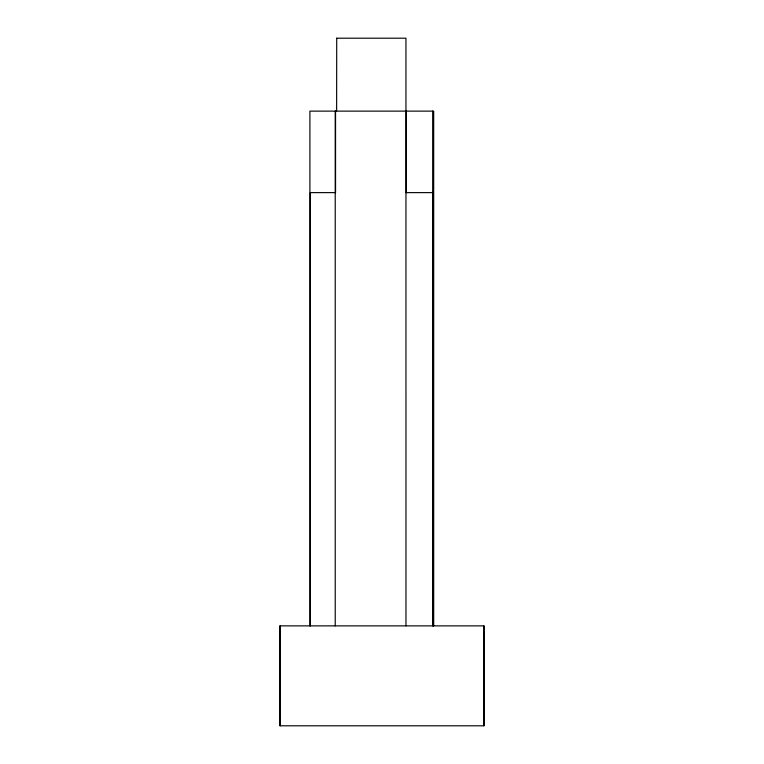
<?xml version="1.0" encoding="UTF-8"?>
<svg xmlns="http://www.w3.org/2000/svg" width="764" height="764" viewBox="0 0 764 764"><rect width="100%" height="100%" fill="white"/><g stroke="black" fill="none" stroke-linecap="round" stroke-linejoin="round"><path stroke-width="1.15" d="M336.628 38.2L405.951 38.2L405.971 625.869M405.971 192.623L432.882 192.623M280.016 625.869L483.984 625.869L483.984 725.8L280.016 725.8L280.016 625.869L280.101 725.8M483.86 625.869L483.86 725.8M433.685 625.869L433.685 111.124L309.907 111.124L309.907 625.869M433.035 625.869L433.035 191.764L432.882 625.869M432.682 111.124L432.682 192.623M406.286 111.124L406.286 192.623M336.714 38.2L336.628 111.124M335.558 111.124L335.558 192.623L310.346 192.623L310.346 625.869M335.224 111.124L335.224 625.869"/></g></svg>
